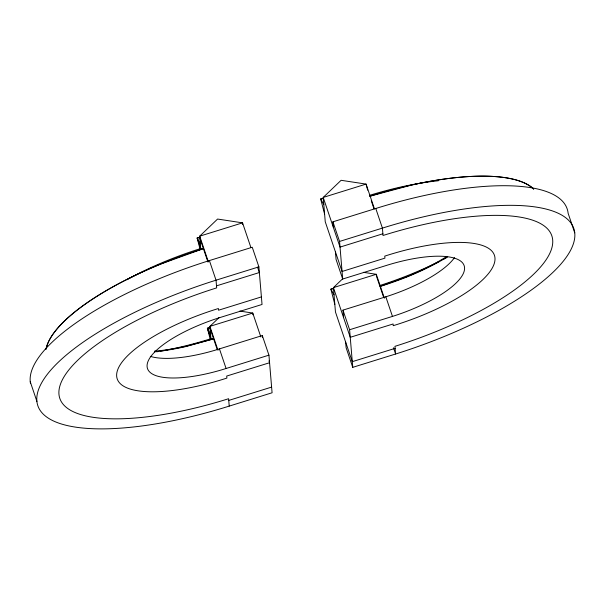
<?xml version="1.0" encoding="UTF-8"?>
<svg xmlns="http://www.w3.org/2000/svg" width="605" height="605" viewBox="0 0 605 605"><rect width="100%" height="100%" fill="white"/><g stroke="black" fill="none" stroke-linecap="round" stroke-linejoin="round"><path stroke-width="0.91" d="M199.211 250.16L200.724 248.519L199.688 236.169L217.581 219.048L242.544 222.852L250.931 247.611M219.176 317.489L209.897 326.367L210.933 338.709A140.118 44.46 -18.7 0 1 160.416 351.165M342.695 278.739L333.423 287.617L335.457 311.983L352.276 361.669L395.133 348.344M126.861 279.752A140.118 44.46 -18.7 0 1 200.724 248.519L203.401 248.655L160.975 263.954A171.858 54.533 -18.7 0 0 46.146 348.73M376.718 276.863L379.963 286.452L406.235 276.977A108.378 34.387 -18.7 0 0 446.354 256.747M333.393 227.488L332.916 221.816L375.773 208.491A195.097 61.907 -18.7 0 1 568.11 213.247L574.75 232.864A195.097 61.907 -18.7 0 1 395.602 354.016L352.753 367.341L346.113 347.724L345.637 342.052M30.515 383.525A195.097 61.907 -18.7 0 1 209.398 260.573L252.247 247.248L258.887 266.865L262.033 304.466L219.176 317.791A79.316 25.168 -18.7 0 0 147.144 367.061A79.316 25.168 -18.7 0 0 226.088 368.49L268.938 355.165L262.305 335.556L219.449 348.881A79.316 25.168 -18.7 0 1 150.312 356.353M352.753 367.341L349.607 329.74L392.464 316.415A79.316 25.168 -18.7 0 0 464.496 267.138A79.316 25.168 -18.7 0 0 385.551 265.708L342.695 279.034L339.556 241.433L382.413 228.108A195.097 61.907 -18.7 0 1 574.75 232.864M258.887 266.865L216.03 280.183A195.097 61.907 -18.7 0 0 36.89 401.342L30.25 381.732M382.889 233.78L340.033 247.105L323.214 197.419L341.099 180.298L366.07 184.094L374.45 208.861M216.507 285.855L259.363 272.537L257.556 267.183M261.398 296.904L218.541 310.221L218.397 308.527A108.378 34.387 -18.7 0 0 116.72 376.703A108.378 34.387 -18.7 0 0 226.883 378.08L226.716 376.053L269.573 362.735L268.968 360.951M343.602 317.685L342.967 310.123L385.824 296.798A79.316 25.168 -18.7 0 0 454.491 257.632M228.751 400.419L271.607 387.102M36.89 401.342A195.097 61.907 -18.7 0 0 229.227 406.099L272.084 392.774L268.938 355.165M323.357 198.122L320.673 198.954L324.613 214.155M199.96 248.806L197.177 238.052L199.862 237.22M333.559 288.32L330.882 289.152L334.822 304.353M210.169 339.004L207.386 328.25L210.071 327.418M533.731 189.085A171.896 54.541 -18.7 0 0 369.753 196.254L412.013 184.933A171.858 54.533 -18.7 0 1 533.61 189.025M323.433 198.501L320.673 198.954L323.819 204.671M200.724 248.519L197.177 238.052L199.937 237.599M333.642 288.698L330.882 289.152L334.028 294.869M212.733 338.482L210.933 338.709L207.386 328.25L210.147 327.797M369.776 195.77L373.391 195.309M363.333 272.318L376.28 274.292L384.364 298.174M239.807 311.076L252.754 313.05L260.838 336.924M197.177 238.052L200.331 243.8M207.386 328.25L210.532 333.998M375.773 208.491L382.413 228.108L383.026 235.481A171.896 54.541 -18.7 0 1 552.645 239.565A171.896 54.541 -18.7 0 1 394.959 346.325L395.602 354.016L393.492 347.777M367.689 190.151L366.07 184.094L323.214 197.419L325.248 221.785L342.067 271.471L384.924 258.146L384.75 256.127A108.378 34.387 -18.7 0 1 494.92 257.503A108.378 34.387 -18.7 0 1 393.235 325.679L393.099 323.977L350.242 337.303L333.423 287.617L376.28 274.292L376.423 275.993M371.258 200.709L373.973 208.733M385.824 296.798L392.464 316.415M380.265 287.345L383.585 297.153M332.916 221.816L339.556 241.433M342.695 279.034L336.062 259.424L335.427 251.854M342.967 310.123L349.607 329.74M209.398 260.573L216.03 280.183L216.673 287.882A171.896 54.541 -18.7 0 0 58.995 394.634A171.896 54.541 -18.7 0 0 228.607 398.718L229.227 406.099M208.37 261.821L199.688 236.169L242.544 222.852L242.688 224.546M199.862 238.196L207.923 262.026M219.449 348.881L226.088 368.49M217.982 350.25L209.897 326.367L252.754 313.05L252.898 314.744M210.071 328.394L217.233 349.546M262.305 335.556L262.441 337.235M446.815 257.45A140.118 44.46 -18.7 0 1 443.291 259.311M439.283 261.368A140.118 44.46 -18.7 0 1 379.94 285.469M369.738 195.286A140.118 44.46 -18.7 0 1 438.375 180.766M447.677 256.77A108.378 34.387 -18.7 0 1 379.963 286.452M158.586 351.482A140.118 44.46 -18.7 0 1 156.763 351.777M154.57 351.785A108.378 34.387 -18.7 0 0 186.257 346.461L213.61 338.853L186.476 346.158A108.378 34.387 -18.7 0 1 154.396 351.172M45.957 349.516A171.896 54.541 -18.7 0 1 203.401 248.655"/></g></svg>
